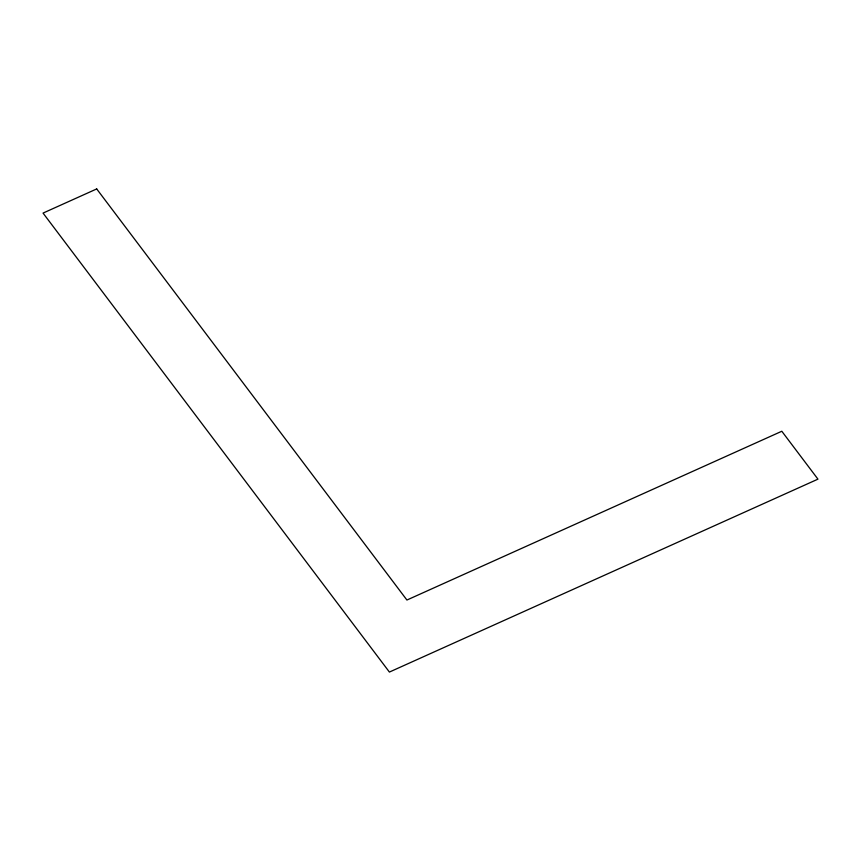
<?xml version="1.0" encoding="UTF-8"?>
<svg xmlns="http://www.w3.org/2000/svg" width="861" height="861" viewBox="0 0 861 861"><rect width="100%" height="100%" fill="white"/><g stroke="black" fill="none" stroke-linecap="round" stroke-linejoin="round"><path stroke-width="1.29" d="M96.701 188.936L43.05 213.087L389.409 672.064L817.95 479.146L781.81 431.253L406.919 600.031L96.701 188.936"/></g></svg>
